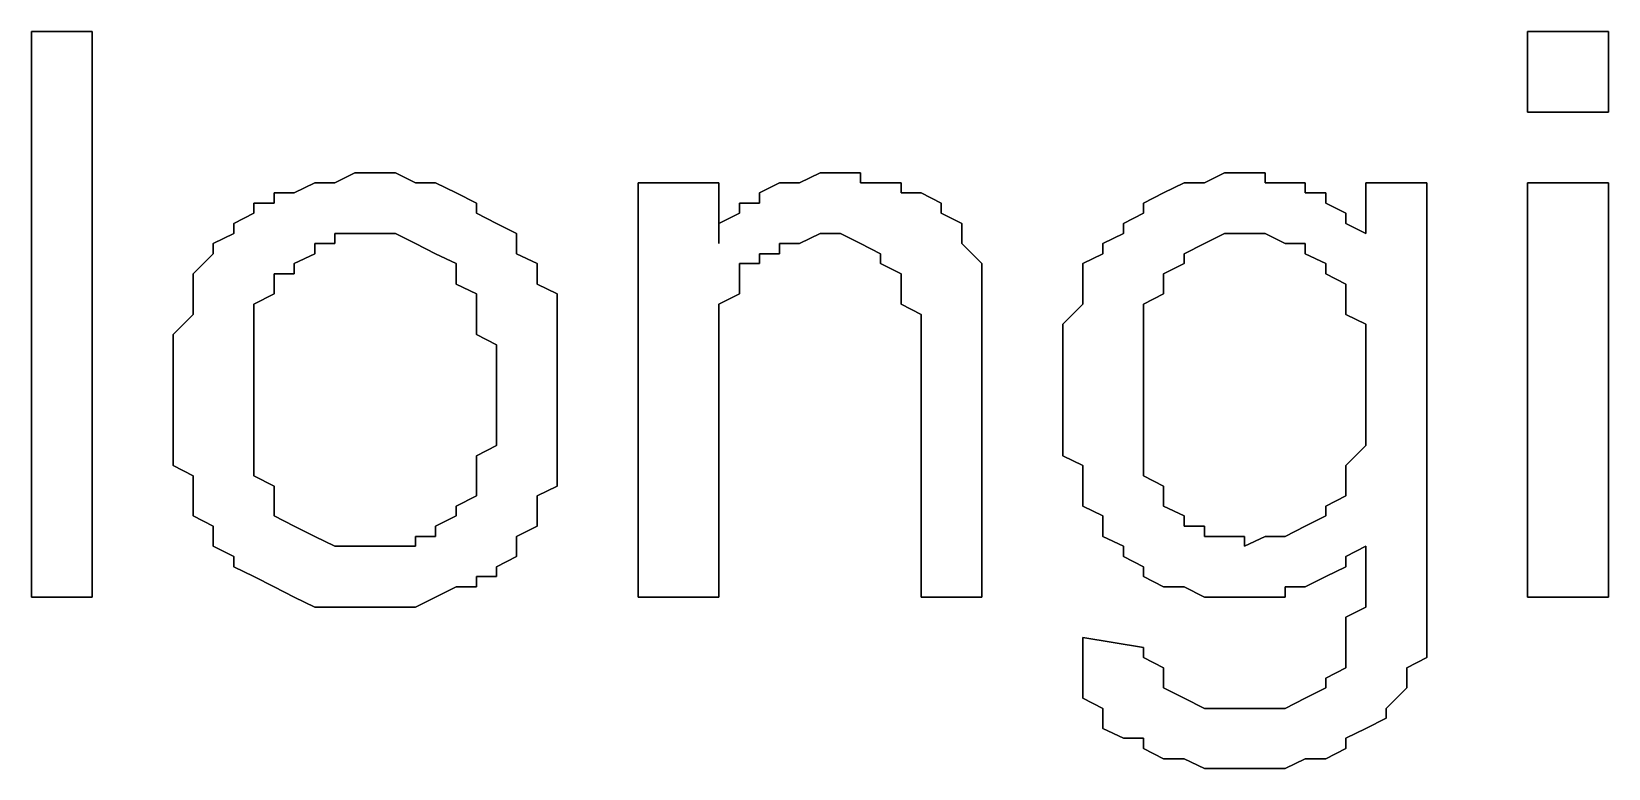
# Model space of a CAD drawing. Header units: metres. Extents: x 2.9 to 42.8, y 1.7 to 28.7.
# Drawn here: x 38.0718 to 38.3469, y 18.759 to 18.8877 of the extents above; entities that cross this region are included whole.
import ezdxf

# ---------------------------------------------------------------- set-up
doc = ezdxf.new("R2010")
doc.units = ezdxf.units.M
doc.layers.add('GRIS', color=8, linetype='Continuous')

msp = doc.modelspace()

# ---------------------------------------------------------------- linework, layer by layer
at = {"layer": 'GRIS', "lineweight": -3}
for points in [[(38.0824, 18.8877), (38.0718, 18.8877), (38.0824, 18.8877)], [(38.0718, 18.8877), (38.0718, 18.7889), (38.0718, 18.8877)], [(38.0824, 18.7889), (38.0824, 18.8877), (38.0824, 18.7889)], [(38.3469, 18.8877), (38.3328, 18.8877), (38.3469, 18.8877)], [(38.3328, 18.8877), (38.3328, 18.8736), (38.3328, 18.8877)], [(38.3469, 18.8736), (38.3469, 18.8877), (38.3469, 18.8736)], [(38.3328, 18.8736), (38.3469, 18.8736), (38.3328, 18.8736)], [(38.1212, 18.8613), (38.1176, 18.8595), (38.1212, 18.8613)], [(38.1247, 18.8613), (38.1212, 18.8613), (38.1247, 18.8613)], [(38.1282, 18.863), (38.1247, 18.8613), (38.1282, 18.863)], [(38.1318, 18.863), (38.1282, 18.863), (38.1318, 18.863)], [(38.1353, 18.863), (38.1318, 18.863), (38.1353, 18.863)], [(38.1388, 18.8613), (38.1353, 18.863), (38.1388, 18.8613)], [(38.1423, 18.8613), (38.1388, 18.8613), (38.1423, 18.8613)], [(38.1459, 18.8595), (38.1423, 18.8613), (38.1459, 18.8595)], [(38.1917, 18.8613), (38.1776, 18.8613), (38.1917, 18.8613)], [(38.1776, 18.8613), (38.1776, 18.7889), (38.1776, 18.8613)], [(38.1917, 18.8507), (38.1917, 18.8613), (38.1917, 18.8507)], [(38.2023, 18.8613), (38.1988, 18.8595), (38.2023, 18.8613)], [(38.2058, 18.8613), (38.2023, 18.8613), (38.2058, 18.8613)], [(38.2094, 18.863), (38.2058, 18.8613), (38.2094, 18.863)], [(38.2129, 18.863), (38.2094, 18.863), (38.2129, 18.863)], [(38.2164, 18.863), (38.2129, 18.863), (38.2164, 18.863)], [(38.2164, 18.8613), (38.2164, 18.863), (38.2164, 18.8613)], [(38.2199, 18.8613), (38.2164, 18.8613), (38.2199, 18.8613)], [(38.2235, 18.8613), (38.2199, 18.8613), (38.2235, 18.8613)], [(38.2235, 18.8595), (38.2235, 18.8613), (38.2235, 18.8595)], [(38.2729, 18.8613), (38.2693, 18.8595), (38.2729, 18.8613)], [(38.2764, 18.8613), (38.2729, 18.8613), (38.2764, 18.8613)], [(38.2799, 18.863), (38.2764, 18.8613), (38.2799, 18.863)], [(38.2834, 18.863), (38.2799, 18.863), (38.2834, 18.863)], [(38.287, 18.863), (38.2834, 18.863), (38.287, 18.863)], [(38.287, 18.8613), (38.287, 18.863), (38.287, 18.8613)], [(38.2905, 18.8613), (38.287, 18.8613), (38.2905, 18.8613)], [(38.294, 18.8613), (38.2905, 18.8613), (38.294, 18.8613)], [(38.294, 18.8595), (38.294, 18.8613), (38.294, 18.8595)], [(38.3152, 18.8613), (38.3046, 18.8613), (38.3152, 18.8613)], [(38.3046, 18.8613), (38.3046, 18.8524), (38.3046, 18.8613)], [(38.3152, 18.7978), (38.3152, 18.8613), (38.3152, 18.7978)], [(38.3469, 18.8613), (38.3328, 18.8613), (38.3469, 18.8613)], [(38.3328, 18.8613), (38.3328, 18.7889), (38.3328, 18.8613)], [(38.3469, 18.7889), (38.3469, 18.8613), (38.3469, 18.7889)], [(38.1176, 18.8595), (38.1141, 18.8595), (38.1176, 18.8595)], [(38.1141, 18.8595), (38.1141, 18.8577), (38.1141, 18.8595)], [(38.1494, 18.8577), (38.1459, 18.8595), (38.1494, 18.8577)], [(38.1988, 18.8595), (38.1988, 18.8577), (38.1988, 18.8595)], [(38.227, 18.8595), (38.2235, 18.8595), (38.227, 18.8595)], [(38.2305, 18.8577), (38.227, 18.8595), (38.2305, 18.8577)], [(38.2693, 18.8595), (38.2658, 18.8577), (38.2693, 18.8595)], [(38.2976, 18.8595), (38.294, 18.8595), (38.2976, 18.8595)], [(38.2976, 18.8577), (38.2976, 18.8595), (38.2976, 18.8577)], [(38.1106, 18.856), (38.1071, 18.8542), (38.1106, 18.856)], [(38.1141, 18.8577), (38.1106, 18.8577), (38.1141, 18.8577)], [(38.1106, 18.8577), (38.1106, 18.856), (38.1106, 18.8577)], [(38.1494, 18.856), (38.1494, 18.8577), (38.1494, 18.856)], [(38.1529, 18.8542), (38.1494, 18.856), (38.1529, 18.8542)], [(38.1953, 18.856), (38.1917, 18.8542), (38.1953, 18.856)], [(38.1988, 18.8577), (38.1953, 18.8577), (38.1988, 18.8577)], [(38.1953, 18.8577), (38.1953, 18.856), (38.1953, 18.8577)], [(38.2305, 18.856), (38.2305, 18.8577), (38.2305, 18.856)], [(38.2341, 18.8542), (38.2305, 18.856), (38.2341, 18.8542)], [(38.2658, 18.856), (38.2623, 18.8542), (38.2658, 18.856)], [(38.2658, 18.8577), (38.2658, 18.856), (38.2658, 18.8577)], [(38.3011, 18.856), (38.2976, 18.8577), (38.3011, 18.856)], [(38.3011, 18.8542), (38.3011, 18.856), (38.3011, 18.8542)], [(38.1071, 18.8542), (38.1071, 18.8524), (38.1071, 18.8542)], [(38.1564, 18.8524), (38.1529, 18.8542), (38.1564, 18.8524)], [(38.1917, 18.8542), (38.1917, 18.8524), (38.1917, 18.8542)], [(38.2341, 18.8524), (38.2341, 18.8542), (38.2341, 18.8524)], [(38.2623, 18.8542), (38.2623, 18.8524), (38.2623, 18.8542)], [(38.3046, 18.8524), (38.3011, 18.8542), (38.3046, 18.8524)], [(38.1071, 18.8524), (38.1035, 18.8507), (38.1071, 18.8524)], [(38.1035, 18.8507), (38.1035, 18.8489), (38.1035, 18.8507)], [(38.1212, 18.8489), (38.1212, 18.8507), (38.1212, 18.8489)], [(38.1212, 18.8507), (38.1247, 18.8507), (38.1212, 18.8507)], [(38.1247, 18.8507), (38.1247, 18.8524), (38.1247, 18.8507)], [(38.1247, 18.8524), (38.1282, 18.8524), (38.1247, 18.8524)], [(38.1282, 18.8524), (38.1318, 18.8524), (38.1282, 18.8524)], [(38.1318, 18.8524), (38.1353, 18.8524), (38.1318, 18.8524)], [(38.1353, 18.8524), (38.1388, 18.8507), (38.1353, 18.8524)], [(38.1388, 18.8507), (38.1423, 18.8489), (38.1388, 18.8507)], [(38.1564, 18.8507), (38.1564, 18.8524), (38.1564, 18.8507)], [(38.1564, 18.8489), (38.1564, 18.8507), (38.1564, 18.8489)], [(38.1917, 18.8524), (38.1917, 18.8507), (38.1917, 18.8524)], [(38.2023, 18.8489), (38.2023, 18.8507), (38.2023, 18.8489)], [(38.2023, 18.8507), (38.2058, 18.8507), (38.2023, 18.8507)], [(38.2058, 18.8507), (38.2094, 18.8524), (38.2058, 18.8507)], [(38.2094, 18.8524), (38.2129, 18.8524), (38.2094, 18.8524)], [(38.2129, 18.8524), (38.2164, 18.8507), (38.2129, 18.8524)], [(38.2164, 18.8507), (38.2199, 18.8489), (38.2164, 18.8507)], [(38.2341, 18.8507), (38.2341, 18.8524), (38.2341, 18.8507)], [(38.2376, 18.8472), (38.2341, 18.8507), (38.2376, 18.8472)], [(38.2623, 18.8524), (38.2587, 18.8507), (38.2623, 18.8524)], [(38.2587, 18.8507), (38.2587, 18.8489), (38.2587, 18.8507)], [(38.2729, 18.8489), (38.2764, 18.8507), (38.2729, 18.8489)], [(38.2764, 18.8507), (38.2799, 18.8524), (38.2764, 18.8507)], [(38.2799, 18.8524), (38.2834, 18.8524), (38.2799, 18.8524)], [(38.2834, 18.8524), (38.287, 18.8524), (38.2834, 18.8524)], [(38.287, 18.8524), (38.2905, 18.8507), (38.287, 18.8524)], [(38.2905, 18.8507), (38.294, 18.8507), (38.2905, 18.8507)], [(38.294, 18.8507), (38.294, 18.8489), (38.294, 18.8507)], [(38.1035, 18.8489), (38.1, 18.8454), (38.1035, 18.8489)], [(38.1176, 18.8472), (38.1212, 18.8489), (38.1176, 18.8472)], [(38.1176, 18.8454), (38.1176, 18.8472), (38.1176, 18.8454)], [(38.1423, 18.8489), (38.1459, 18.8472), (38.1423, 18.8489)], [(38.1459, 18.8472), (38.1459, 18.8454), (38.1459, 18.8472)], [(38.16, 18.8472), (38.1564, 18.8489), (38.16, 18.8472)], [(38.16, 18.8454), (38.16, 18.8472), (38.16, 18.8454)], [(38.1953, 18.8454), (38.1953, 18.8472), (38.1953, 18.8454)], [(38.1953, 18.8472), (38.1988, 18.8472), (38.1953, 18.8472)], [(38.1988, 18.8472), (38.1988, 18.8489), (38.1988, 18.8472)], [(38.1988, 18.8489), (38.2023, 18.8489), (38.1988, 18.8489)], [(38.2199, 18.8489), (38.2199, 18.8472), (38.2199, 18.8489)], [(38.2199, 18.8472), (38.2235, 18.8454), (38.2199, 18.8472)], [(38.2376, 18.8454), (38.2376, 18.8472), (38.2376, 18.8454)], [(38.2587, 18.8489), (38.2552, 18.8472), (38.2587, 18.8489)], [(38.2552, 18.8472), (38.2552, 18.8436), (38.2552, 18.8472)], [(38.2693, 18.8454), (38.2729, 18.8472), (38.2693, 18.8454)], [(38.2729, 18.8472), (38.2729, 18.8489), (38.2729, 18.8472)], [(38.294, 18.8489), (38.2976, 18.8472), (38.294, 18.8489)], [(38.2976, 18.8472), (38.2976, 18.8454), (38.2976, 18.8472)], [(38.1, 18.8454), (38.1, 18.8436), (38.1, 18.8454)], [(38.1141, 18.8436), (38.1141, 18.8454), (38.1141, 18.8436)], [(38.1141, 18.8454), (38.1176, 18.8454), (38.1141, 18.8454)], [(38.1459, 18.8454), (38.1459, 18.8436), (38.1459, 18.8454)], [(38.16, 18.8436), (38.16, 18.8454), (38.16, 18.8436)], [(38.1953, 18.8436), (38.1953, 18.8454), (38.1953, 18.8436)], [(38.2235, 18.8454), (38.2235, 18.8436), (38.2235, 18.8454)], [(38.2376, 18.8436), (38.2376, 18.8454), (38.2376, 18.8436)], [(38.2693, 18.8436), (38.2693, 18.8454), (38.2693, 18.8436)], [(38.2976, 18.8454), (38.3011, 18.8436), (38.2976, 18.8454)], [(38.1, 18.8436), (38.1, 18.8419), (38.1, 18.8436)], [(38.1, 18.8419), (38.1, 18.8401), (38.1, 18.8419)], [(38.1106, 18.8401), (38.1141, 18.8419), (38.1106, 18.8401)], [(38.1141, 18.8419), (38.1141, 18.8436), (38.1141, 18.8419)], [(38.1459, 18.8436), (38.1494, 18.8419), (38.1459, 18.8436)], [(38.1494, 18.8419), (38.1494, 18.8401), (38.1494, 18.8419)], [(38.1635, 18.8419), (38.16, 18.8436), (38.1635, 18.8419)], [(38.1635, 18.8401), (38.1635, 18.8419), (38.1635, 18.8401)], [(38.1917, 18.8401), (38.1953, 18.8419), (38.1917, 18.8401)], [(38.1953, 18.8419), (38.1953, 18.8436), (38.1953, 18.8419)], [(38.2235, 18.8436), (38.2235, 18.8419), (38.2235, 18.8436)], [(38.2235, 18.8419), (38.2235, 18.8401), (38.2235, 18.8419)], [(38.2376, 18.8419), (38.2376, 18.8436), (38.2376, 18.8419)], [(38.2376, 18.8383), (38.2376, 18.8419), (38.2376, 18.8383)], [(38.2552, 18.8436), (38.2552, 18.8419), (38.2552, 18.8436)], [(38.2552, 18.8419), (38.2552, 18.8401), (38.2552, 18.8419)], [(38.2658, 18.8401), (38.2693, 18.8419), (38.2658, 18.8401)], [(38.2693, 18.8419), (38.2693, 18.8436), (38.2693, 18.8419)], [(38.3011, 18.8436), (38.3011, 18.8419), (38.3011, 18.8436)], [(38.3011, 18.8419), (38.3011, 18.8401), (38.3011, 18.8419)], [(38.1, 18.8401), (38.1, 18.8383), (38.1, 18.8401)], [(38.1106, 18.8383), (38.1106, 18.8401), (38.1106, 18.8383)], [(38.1494, 18.8401), (38.1494, 18.8383), (38.1494, 18.8401)], [(38.1635, 18.8366), (38.1635, 18.8401), (38.1635, 18.8366)], [(38.1917, 18.8383), (38.1917, 18.8401), (38.1917, 18.8383)], [(38.2235, 18.8401), (38.227, 18.8383), (38.2235, 18.8401)], [(38.2552, 18.8401), (38.2517, 18.8366), (38.2552, 18.8401)], [(38.2658, 18.8383), (38.2658, 18.8401), (38.2658, 18.8383)], [(38.3011, 18.8401), (38.3011, 18.8383), (38.3011, 18.8401)], [(38.1, 18.8383), (38.0965, 18.8348), (38.1, 18.8383)], [(38.1106, 18.8366), (38.1106, 18.8383), (38.1106, 18.8366)], [(38.1106, 18.833), (38.1106, 18.8366), (38.1106, 18.833)], [(38.1494, 18.8383), (38.1494, 18.8348), (38.1494, 18.8383)], [(38.1635, 18.8348), (38.1635, 18.8366), (38.1635, 18.8348)], [(38.1917, 18.8348), (38.1917, 18.8383), (38.1917, 18.8348)], [(38.227, 18.8383), (38.227, 18.8348), (38.227, 18.8383)], [(38.2376, 18.8366), (38.2376, 18.8383), (38.2376, 18.8366)], [(38.2376, 18.833), (38.2376, 18.8366), (38.2376, 18.833)], [(38.2517, 18.8366), (38.2517, 18.8348), (38.2517, 18.8366)], [(38.2658, 18.8366), (38.2658, 18.8383), (38.2658, 18.8366)], [(38.2658, 18.833), (38.2658, 18.8366), (38.2658, 18.833)], [(38.3011, 18.8383), (38.3046, 18.8366), (38.3011, 18.8383)], [(38.3046, 18.8366), (38.3046, 18.833), (38.3046, 18.8366)], [(38.0965, 18.8348), (38.0965, 18.833), (38.0965, 18.8348)], [(38.1494, 18.8348), (38.1529, 18.833), (38.1494, 18.8348)], [(38.1635, 18.8313), (38.1635, 18.8348), (38.1635, 18.8313)], [(38.1917, 18.833), (38.1917, 18.8348), (38.1917, 18.833)], [(38.227, 18.8348), (38.227, 18.833), (38.227, 18.8348)], [(38.2517, 18.8348), (38.2517, 18.833), (38.2517, 18.8348)], [(38.0965, 18.833), (38.0965, 18.8295), (38.0965, 18.833)], [(38.1106, 18.8313), (38.1106, 18.833), (38.1106, 18.8313)], [(38.1106, 18.8278), (38.1106, 18.8313), (38.1106, 18.8278)], [(38.1529, 18.833), (38.1529, 18.8313), (38.1529, 18.833)], [(38.1529, 18.8313), (38.1529, 18.8278), (38.1529, 18.8313)], [(38.1635, 18.8295), (38.1635, 18.8313), (38.1635, 18.8295)], [(38.1917, 18.8295), (38.1917, 18.833), (38.1917, 18.8295)], [(38.227, 18.833), (38.227, 18.7889), (38.227, 18.833)], [(38.2376, 18.7889), (38.2376, 18.833), (38.2376, 18.7889)], [(38.2517, 18.833), (38.2517, 18.8295), (38.2517, 18.833)], [(38.2658, 18.8313), (38.2658, 18.833), (38.2658, 18.8313)], [(38.2658, 18.8278), (38.2658, 18.8313), (38.2658, 18.8278)], [(38.3046, 18.833), (38.3046, 18.8313), (38.3046, 18.833)], [(38.3046, 18.8313), (38.3046, 18.8278), (38.3046, 18.8313)], [(38.0965, 18.8295), (38.0965, 18.8278), (38.0965, 18.8295)], [(38.1635, 18.8278), (38.1635, 18.8295), (38.1635, 18.8278)], [(38.1917, 18.8278), (38.1917, 18.8295), (38.1917, 18.8278)], [(38.2517, 18.8295), (38.2517, 18.8278), (38.2517, 18.8295)], [(38.0965, 18.8278), (38.0965, 18.8242), (38.0965, 18.8278)], [(38.1106, 18.826), (38.1106, 18.8278), (38.1106, 18.826)], [(38.1106, 18.8242), (38.1106, 18.826), (38.1106, 18.8242)], [(38.1529, 18.8278), (38.1529, 18.8242), (38.1529, 18.8278)], [(38.1635, 18.826), (38.1635, 18.8278), (38.1635, 18.826)], [(38.1635, 18.8225), (38.1635, 18.826), (38.1635, 18.8225)], [(38.1917, 18.7889), (38.1917, 18.8278), (38.1917, 18.7889)], [(38.2517, 18.8278), (38.2517, 18.8242), (38.2517, 18.8278)], [(38.2658, 18.826), (38.2658, 18.8278), (38.2658, 18.826)], [(38.2658, 18.8225), (38.2658, 18.826), (38.2658, 18.8225)], [(38.3046, 18.8278), (38.3046, 18.826), (38.3046, 18.8278)], [(38.3046, 18.826), (38.3046, 18.8225), (38.3046, 18.826)], [(38.0965, 18.8242), (38.0965, 18.8225), (38.0965, 18.8242)], [(38.0965, 18.8225), (38.0965, 18.8189), (38.0965, 18.8225)], [(38.1106, 18.8225), (38.1106, 18.8242), (38.1106, 18.8225)], [(38.1106, 18.8189), (38.1106, 18.8225), (38.1106, 18.8189)], [(38.1529, 18.8242), (38.1529, 18.8207), (38.1529, 18.8242)], [(38.1635, 18.8207), (38.1635, 18.8225), (38.1635, 18.8207)], [(38.2517, 18.8242), (38.2517, 18.8207), (38.2517, 18.8242)], [(38.2658, 18.8207), (38.2658, 18.8225), (38.2658, 18.8207)], [(38.3046, 18.8225), (38.3046, 18.8189), (38.3046, 18.8225)], [(38.1529, 18.8207), (38.1529, 18.8189), (38.1529, 18.8207)], [(38.1635, 18.8172), (38.1635, 18.8207), (38.1635, 18.8172)], [(38.2517, 18.8207), (38.2517, 18.8189), (38.2517, 18.8207)], [(38.2658, 18.8172), (38.2658, 18.8207), (38.2658, 18.8172)], [(38.0965, 18.8189), (38.0965, 18.8172), (38.0965, 18.8189)], [(38.0965, 18.8172), (38.0965, 18.8136), (38.0965, 18.8172)], [(38.1106, 18.8172), (38.1106, 18.8189), (38.1106, 18.8172)], [(38.1106, 18.8136), (38.1106, 18.8172), (38.1106, 18.8136)], [(38.1529, 18.8189), (38.1529, 18.8154), (38.1529, 18.8189)], [(38.1635, 18.8154), (38.1635, 18.8172), (38.1635, 18.8154)], [(38.2517, 18.8189), (38.2517, 18.8154), (38.2517, 18.8189)], [(38.2658, 18.8154), (38.2658, 18.8172), (38.2658, 18.8154)], [(38.3046, 18.8189), (38.3046, 18.8172), (38.3046, 18.8189)], [(38.3046, 18.8172), (38.3046, 18.8154), (38.3046, 18.8172)], [(38.1529, 18.8154), (38.1494, 18.8136), (38.1529, 18.8154)], [(38.1635, 18.8119), (38.1635, 18.8154), (38.1635, 18.8119)], [(38.2517, 18.8154), (38.2517, 18.8136), (38.2517, 18.8154)], [(38.2658, 18.8136), (38.2658, 18.8154), (38.2658, 18.8136)], [(38.3046, 18.8154), (38.3011, 18.8119), (38.3046, 18.8154)], [(38.0965, 18.8136), (38.0965, 18.8119), (38.0965, 18.8136)], [(38.0965, 18.8119), (38.1, 18.8101), (38.0965, 18.8119)], [(38.1106, 18.8119), (38.1106, 18.8136), (38.1106, 18.8119)], [(38.1106, 18.8101), (38.1106, 18.8119), (38.1106, 18.8101)], [(38.1494, 18.8136), (38.1494, 18.8119), (38.1494, 18.8136)], [(38.1494, 18.8119), (38.1494, 18.8083), (38.1494, 18.8119)], [(38.1635, 18.8101), (38.1635, 18.8119), (38.1635, 18.8101)], [(38.2517, 18.8136), (38.2552, 18.8119), (38.2517, 18.8136)], [(38.2552, 18.8119), (38.2552, 18.8101), (38.2552, 18.8119)], [(38.2658, 18.8101), (38.2658, 18.8136), (38.2658, 18.8101)], [(38.3011, 18.8119), (38.3011, 18.8101), (38.3011, 18.8119)], [(38.1, 18.8101), (38.1, 18.8083), (38.1, 18.8101)], [(38.1141, 18.8083), (38.1106, 18.8101), (38.1141, 18.8083)], [(38.1635, 18.8083), (38.1635, 18.8101), (38.1635, 18.8083)], [(38.2552, 18.8101), (38.2552, 18.8066), (38.2552, 18.8101)], [(38.2693, 18.8083), (38.2658, 18.8101), (38.2693, 18.8083)], [(38.3011, 18.8101), (38.3011, 18.8083), (38.3011, 18.8101)], [(38.1, 18.8083), (38.1, 18.8048), (38.1, 18.8083)], [(38.1141, 18.8066), (38.1141, 18.8083), (38.1141, 18.8066)], [(38.1141, 18.8048), (38.1141, 18.8066), (38.1141, 18.8048)], [(38.1494, 18.8066), (38.1459, 18.8048), (38.1494, 18.8066)], [(38.1494, 18.8083), (38.1494, 18.8066), (38.1494, 18.8083)], [(38.16, 18.8066), (38.1635, 18.8083), (38.16, 18.8066)], [(38.16, 18.8048), (38.16, 18.8066), (38.16, 18.8048)], [(38.2552, 18.8066), (38.2552, 18.8048), (38.2552, 18.8066)], [(38.2693, 18.8066), (38.2693, 18.8083), (38.2693, 18.8066)], [(38.2693, 18.8048), (38.2693, 18.8066), (38.2693, 18.8048)], [(38.3011, 18.8066), (38.2976, 18.8048), (38.3011, 18.8066)], [(38.3011, 18.8083), (38.3011, 18.8066), (38.3011, 18.8083)], [(38.1, 18.8048), (38.1, 18.8031), (38.1, 18.8048)], [(38.1, 18.8031), (38.1035, 18.8013), (38.1, 18.8031)], [(38.1141, 18.8031), (38.1141, 18.8048), (38.1141, 18.8031)], [(38.1176, 18.8013), (38.1141, 18.8031), (38.1176, 18.8013)], [(38.1459, 18.8031), (38.1423, 18.8013), (38.1459, 18.8031)], [(38.1459, 18.8048), (38.1459, 18.8031), (38.1459, 18.8048)], [(38.16, 18.8031), (38.16, 18.8048), (38.16, 18.8031)], [(38.16, 18.8013), (38.16, 18.8031), (38.16, 18.8013)], [(38.2552, 18.8048), (38.2587, 18.8031), (38.2552, 18.8048)], [(38.2587, 18.8031), (38.2587, 18.8013), (38.2587, 18.8031)], [(38.2729, 18.8031), (38.2693, 18.8048), (38.2729, 18.8031)], [(38.2729, 18.8013), (38.2729, 18.8031), (38.2729, 18.8013)], [(38.2976, 18.8031), (38.294, 18.8013), (38.2976, 18.8031)], [(38.2976, 18.8048), (38.2976, 18.8031), (38.2976, 18.8048)], [(38.1035, 18.8013), (38.1035, 18.7995), (38.1035, 18.8013)], [(38.1212, 18.7995), (38.1176, 18.8013), (38.1212, 18.7995)], [(38.1423, 18.8013), (38.1423, 18.7995), (38.1423, 18.8013)], [(38.1564, 18.7995), (38.16, 18.8013), (38.1564, 18.7995)], [(38.2587, 18.8013), (38.2587, 18.7995), (38.2587, 18.8013)], [(38.2764, 18.8013), (38.2729, 18.8013), (38.2764, 18.8013)], [(38.2764, 18.7995), (38.2764, 18.8013), (38.2764, 18.7995)], [(38.294, 18.8013), (38.2905, 18.7995), (38.294, 18.8013)], [(38.1035, 18.7995), (38.1035, 18.7978), (38.1035, 18.7995)], [(38.1035, 18.7978), (38.1071, 18.796), (38.1035, 18.7978)], [(38.1247, 18.7978), (38.1212, 18.7995), (38.1247, 18.7978)], [(38.1282, 18.7978), (38.1247, 18.7978), (38.1282, 18.7978)], [(38.1318, 18.7978), (38.1282, 18.7978), (38.1318, 18.7978)], [(38.1353, 18.7978), (38.1318, 18.7978), (38.1353, 18.7978)], [(38.1388, 18.7978), (38.1353, 18.7978), (38.1388, 18.7978)], [(38.1423, 18.7995), (38.1388, 18.7995), (38.1423, 18.7995)], [(38.1388, 18.7995), (38.1388, 18.7978), (38.1388, 18.7995)], [(38.1564, 18.7978), (38.1564, 18.7995), (38.1564, 18.7978)], [(38.1564, 18.796), (38.1564, 18.7978), (38.1564, 18.796)], [(38.2587, 18.7995), (38.2623, 18.7978), (38.2587, 18.7995)], [(38.2623, 18.7978), (38.2623, 18.796), (38.2623, 18.7978)], [(38.2799, 18.7995), (38.2764, 18.7995), (38.2799, 18.7995)], [(38.2834, 18.7995), (38.2799, 18.7995), (38.2834, 18.7995)], [(38.287, 18.7995), (38.2834, 18.7978), (38.287, 18.7995)], [(38.2834, 18.7978), (38.2834, 18.7995), (38.2834, 18.7978)], [(38.2905, 18.7995), (38.287, 18.7995), (38.2905, 18.7995)], [(38.3011, 18.796), (38.3046, 18.7978), (38.3011, 18.796)], [(38.3046, 18.7978), (38.3046, 18.796), (38.3046, 18.7978)], [(38.3152, 18.7942), (38.3152, 18.7978), (38.3152, 18.7942)], [(38.1071, 18.796), (38.1071, 18.7942), (38.1071, 18.796)], [(38.1529, 18.7942), (38.1564, 18.796), (38.1529, 18.7942)], [(38.2623, 18.796), (38.2658, 18.7942), (38.2623, 18.796)], [(38.3011, 18.7942), (38.3011, 18.796), (38.3011, 18.7942)], [(38.3046, 18.796), (38.3046, 18.7925), (38.3046, 18.796)], [(38.1071, 18.7942), (38.1106, 18.7925), (38.1071, 18.7942)], [(38.1106, 18.7925), (38.1141, 18.7907), (38.1106, 18.7925)], [(38.1494, 18.7907), (38.1494, 18.7925), (38.1494, 18.7907)], [(38.1494, 18.7925), (38.1529, 18.7925), (38.1494, 18.7925)], [(38.1529, 18.7925), (38.1529, 18.7942), (38.1529, 18.7925)], [(38.2658, 18.7942), (38.2658, 18.7925), (38.2658, 18.7942)], [(38.2658, 18.7925), (38.2693, 18.7907), (38.2658, 18.7925)], [(38.294, 18.7907), (38.2976, 18.7925), (38.294, 18.7907)], [(38.2976, 18.7925), (38.3011, 18.7942), (38.2976, 18.7925)], [(38.3046, 18.7925), (38.3046, 18.7907), (38.3046, 18.7925)], [(38.3152, 18.7925), (38.3152, 18.7942), (38.3152, 18.7925)], [(38.3152, 18.7889), (38.3152, 18.7925), (38.3152, 18.7889)], [(38.1141, 18.7907), (38.1176, 18.7889), (38.1141, 18.7907)], [(38.1423, 18.7889), (38.1459, 18.7907), (38.1423, 18.7889)], [(38.1459, 18.7907), (38.1494, 18.7907), (38.1459, 18.7907)], [(38.2693, 18.7907), (38.2729, 18.7907), (38.2693, 18.7907)], [(38.2729, 18.7907), (38.2764, 18.7889), (38.2729, 18.7907)], [(38.2905, 18.7889), (38.2905, 18.7907), (38.2905, 18.7889)], [(38.2905, 18.7907), (38.294, 18.7907), (38.2905, 18.7907)], [(38.3046, 18.7907), (38.3046, 18.7872), (38.3046, 18.7907)], [(38.0718, 18.7889), (38.0824, 18.7889), (38.0718, 18.7889)], [(38.1176, 18.7889), (38.1212, 18.7872), (38.1176, 18.7889)], [(38.1212, 18.7872), (38.1247, 18.7872), (38.1212, 18.7872)], [(38.1247, 18.7872), (38.1282, 18.7872), (38.1247, 18.7872)], [(38.1282, 18.7872), (38.1318, 18.7872), (38.1282, 18.7872)], [(38.1318, 18.7872), (38.1353, 18.7872), (38.1318, 18.7872)], [(38.1353, 18.7872), (38.1388, 18.7872), (38.1353, 18.7872)], [(38.1388, 18.7872), (38.1423, 18.7889), (38.1388, 18.7872)], [(38.1776, 18.7889), (38.1917, 18.7889), (38.1776, 18.7889)], [(38.227, 18.7889), (38.2376, 18.7889), (38.227, 18.7889)], [(38.2764, 18.7889), (38.2799, 18.7889), (38.2764, 18.7889)], [(38.2799, 18.7889), (38.2834, 18.7889), (38.2799, 18.7889)], [(38.2834, 18.7889), (38.287, 18.7889), (38.2834, 18.7889)], [(38.287, 18.7889), (38.2905, 18.7889), (38.287, 18.7889)], [(38.3046, 18.7872), (38.3011, 18.7854), (38.3046, 18.7872)], [(38.3152, 18.7872), (38.3152, 18.7889), (38.3152, 18.7872)], [(38.3152, 18.7837), (38.3152, 18.7872), (38.3152, 18.7837)], [(38.3328, 18.7889), (38.3469, 18.7889), (38.3328, 18.7889)], [(38.3011, 18.7854), (38.3011, 18.7837), (38.3011, 18.7854)], [(38.2552, 18.7819), (38.2552, 18.7801), (38.2552, 18.7819)], [(38.2658, 18.7801), (38.2552, 18.7819), (38.2658, 18.7801)], [(38.3011, 18.7837), (38.3011, 18.7819), (38.3011, 18.7837)], [(38.3011, 18.7819), (38.3011, 18.7801), (38.3011, 18.7819)], [(38.3152, 18.7819), (38.3152, 18.7837), (38.3152, 18.7819)], [(38.3152, 18.7801), (38.3152, 18.7819), (38.3152, 18.7801)], [(38.2552, 18.7801), (38.2552, 18.7784), (38.2552, 18.7801)], [(38.2552, 18.7784), (38.2552, 18.7766), (38.2552, 18.7784)], [(38.2658, 18.7784), (38.2658, 18.7801), (38.2658, 18.7784)], [(38.2693, 18.7766), (38.2658, 18.7784), (38.2693, 18.7766)], [(38.3011, 18.7801), (38.3011, 18.7784), (38.3011, 18.7801)], [(38.3011, 18.7784), (38.3011, 18.7766), (38.3011, 18.7784)], [(38.3117, 18.7766), (38.3152, 18.7784), (38.3117, 18.7766)], [(38.3152, 18.7784), (38.3152, 18.7801), (38.3152, 18.7784)], [(38.2552, 18.7766), (38.2552, 18.7731), (38.2552, 18.7766)], [(38.2693, 18.7748), (38.2693, 18.7766), (38.2693, 18.7748)], [(38.3011, 18.7766), (38.2976, 18.7748), (38.3011, 18.7766)], [(38.3117, 18.7748), (38.3117, 18.7766), (38.3117, 18.7748)], [(38.2552, 18.7731), (38.2552, 18.7713), (38.2552, 18.7731)], [(38.2693, 18.7731), (38.2693, 18.7748), (38.2693, 18.7731)], [(38.2729, 18.7713), (38.2693, 18.7731), (38.2729, 18.7713)], [(38.2976, 18.7731), (38.294, 18.7713), (38.2976, 18.7731)], [(38.2976, 18.7748), (38.2976, 18.7731), (38.2976, 18.7748)], [(38.3081, 18.7695), (38.3117, 18.7731), (38.3081, 18.7695)], [(38.3117, 18.7731), (38.3117, 18.7748), (38.3117, 18.7731)], [(38.2552, 18.7713), (38.2587, 18.7695), (38.2552, 18.7713)], [(38.2764, 18.7695), (38.2729, 18.7713), (38.2764, 18.7695)], [(38.294, 18.7713), (38.2905, 18.7695), (38.294, 18.7713)], [(38.2587, 18.7695), (38.2587, 18.7678), (38.2587, 18.7695)], [(38.2587, 18.7678), (38.2587, 18.766), (38.2587, 18.7678)], [(38.2799, 18.7695), (38.2764, 18.7695), (38.2799, 18.7695)], [(38.2834, 18.7695), (38.2799, 18.7695), (38.2834, 18.7695)], [(38.287, 18.7695), (38.2834, 18.7695), (38.287, 18.7695)], [(38.2905, 18.7695), (38.287, 18.7695), (38.2905, 18.7695)], [(38.3046, 18.766), (38.3081, 18.7678), (38.3046, 18.766)], [(38.3081, 18.7678), (38.3081, 18.7695), (38.3081, 18.7678)], [(38.2587, 18.766), (38.2623, 18.7643), (38.2587, 18.766)], [(38.3011, 18.7643), (38.3046, 18.766), (38.3011, 18.7643)], [(38.2623, 18.7643), (38.2658, 18.7643), (38.2623, 18.7643)], [(38.2658, 18.7643), (38.2658, 18.7625), (38.2658, 18.7643)], [(38.2658, 18.7625), (38.2693, 18.7607), (38.2658, 18.7625)], [(38.2976, 18.7607), (38.3011, 18.7625), (38.2976, 18.7607)], [(38.3011, 18.7625), (38.3011, 18.7643), (38.3011, 18.7625)], [(38.2693, 18.7607), (38.2729, 18.7607), (38.2693, 18.7607)], [(38.2729, 18.7607), (38.2764, 18.759), (38.2729, 18.7607)], [(38.2905, 18.759), (38.294, 18.7607), (38.2905, 18.759)], [(38.294, 18.7607), (38.2976, 18.7607), (38.294, 18.7607)], [(38.2764, 18.759), (38.2799, 18.759), (38.2764, 18.759)], [(38.2799, 18.759), (38.2834, 18.759), (38.2799, 18.759)], [(38.2834, 18.759), (38.287, 18.759), (38.2834, 18.759)], [(38.287, 18.759), (38.2905, 18.759), (38.287, 18.759)]]:
    msp.add_lwpolyline(points, dxfattribs=at)

doc.saveas('drawing.dxf')
